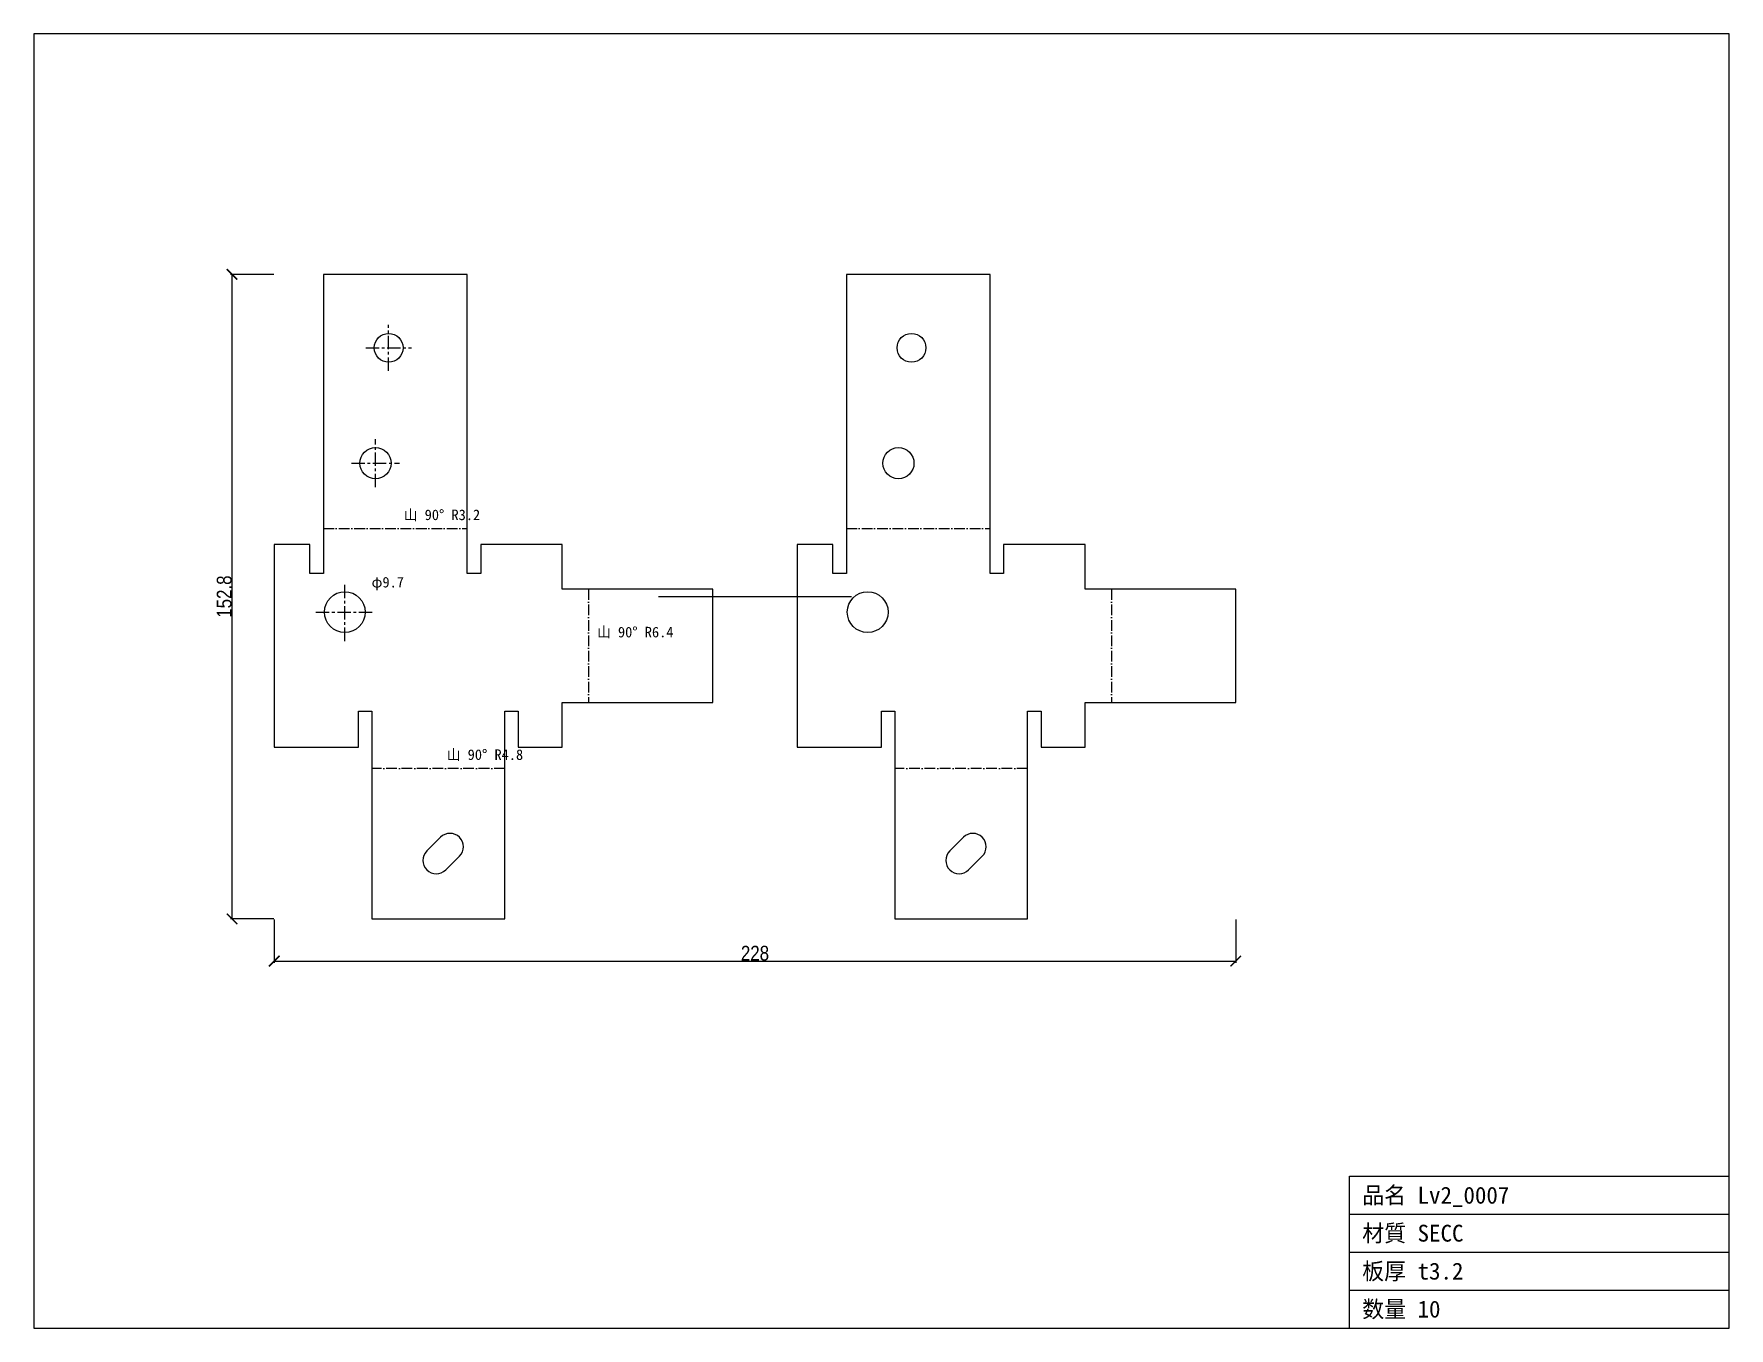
# Model space of a CAD drawing. Header units: millimetres. Extents: x -57 to 345, y -138 to 169.
import ezdxf

# ---------------------------------------------------------------- set-up
doc = ezdxf.new("R2010")
doc.units = ezdxf.units.MM
doc.linetypes.add('CENTER', pattern=[5.08, 3.175, -0.635, 0.635, -0.635])
doc.linetypes.add('DASHDOT', pattern=[3.556, 2.54, -0.508, 0, -0.508])
for name, color, linetype in [('ケガキ', 7, 'Continuous'), ('中心線', 7, 'Continuous'), ('図枠', 7, 'Continuous'), ('外形', 7, 'Continuous'), ('寸法', 7, 'Continuous'), ('文字', 7, 'Continuous'), ('曲げ線', 7, 'Continuous')]:
    doc.layers.add(name, color=color, linetype=linetype)
doc.styles.add('OpenSansCondensed-Light', font='OpenSansCondensed-Light.ttf')
doc.dimstyles.new('EZDXF', dxfattribs={"dimtxt": 0.25, "dimasz": 0.175, "dimexe": 0.375, "dimexo": 0.125, "dimgap": 0.1, "dimtad": 1, "dimlfac": 100, "dimzin": 12, "dimdsep": 46, "dimtxsty": 'OpenSansCondensed-Light', "dimblk": 'ARCHTICK', "dimcen": 2.5, "dimazin": 3, "dimtfac": 0.5, "dimtmove": 2, "dimatfit": 3})

# ---------------------------------------------------------------- blocks, each defined once
blk = doc.blocks.new('_ARCHTICK')
at = {"color": 0, "linetype": 'BYBLOCK', "const_width": 0.15}
blk.add_lwpolyline([(-0.5, -0.5), (0.5, 0.5)], dxfattribs=at)

msp = doc.modelspace()

# ---------------------------------------------------------------- linework, layer by layer
at = {"layer": 'ケガキ'}
msp.add_line((91.08, 35.68), (136.92, 35.68), dxfattribs=at)
at = {"layer": '中心線', "color": 1, "linetype": 'CENTER'}
for p, q in [((27.12, 89.23), (27.12, 100.08)), ((21.69, 94.66), (32.54, 94.66)), ((24.01, 61.62), (24.01, 73.01)), ((18.32, 67.31), (29.71, 67.31)), ((16.73, 25.16), (16.73, 38.85)), ((9.88, 32.01), (23.57, 32.01))]:
    msp.add_line(p, q, dxfattribs=at)
at = {"layer": '図枠'}
for p, q in [((344.99, 169.08), (-57, 169.08)), ((-57, 169.08), (-57, -137.72)), ((344.99, -137.72), (344.99, 169.08)), ((254.99, -137.72), (254.99, -101.72)), ((254.99, -101.72), (344.99, -101.72)), ((254.99, -110.72), (344.99, -110.72)), ((254.99, -119.72), (344.99, -119.72)), ((254.99, -128.72), (344.99, -128.72)), ((-57, -137.72), (344.99, -137.72))]:
    msp.add_line(p, q, dxfattribs=at)
at = {"layer": '外形'}
for p, q in [((45.75, 112.08), (11.67, 112.08)), ((11.67, 112.08), (11.67, 41.15)), ((45.75, 41.15), (45.75, 112.08)), ((169.74, 112.08), (135.66, 112.08)), ((135.66, 112.08), (135.66, 41.15)), ((169.74, 41.15), (169.74, 112.08)), ((8.47, 48.05), (0, 48.05)), ((0, 48.05), (0, 0)), ((8.47, 41.15), (8.47, 48.05)), ((68.26, 48.05), (48.95, 48.05)), ((48.95, 48.05), (48.95, 41.15)), ((68.26, 37.45), (68.26, 48.05)), ((132.46, 48.05), (124, 48.05)), ((124, 48.05), (124, 0)), ((132.46, 41.15), (132.46, 48.05)), ((192.26, 48.05), (172.94, 48.05)), ((172.94, 48.05), (172.94, 41.15)), ((192.26, 37.45), (192.26, 48.05)), ((11.67, 41.15), (8.47, 41.15)), ((48.95, 41.15), (45.75, 41.15)), ((135.66, 41.15), (132.46, 41.15)), ((172.94, 41.15), (169.74, 41.15)), ((104, 37.45), (68.26, 37.45)), ((104, 10.6), (104, 37.45)), ((227.99, 37.45), (192.26, 37.45)), ((227.99, 10.6), (227.99, 37.45)), ((19.97, 0), (19.97, 8.5)), ((19.97, 8.5), (23.17, 8.5)), ((23.17, 8.5), (23.17, -40.72)), ((54.66, -40.72), (54.66, 8.5)), ((54.66, 8.5), (57.86, 8.5)), ((57.86, 8.5), (57.86, 0)), ((68.26, 0), (68.26, 10.6)), ((68.26, 10.6), (104, 10.6)), ((143.97, 0), (143.97, 8.5)), ((143.97, 8.5), (147.17, 8.5)), ((147.17, 8.5), (147.17, -40.72)), ((178.65, -40.72), (178.65, 8.5)), ((178.65, 8.5), (181.85, 8.5)), ((181.85, 8.5), (181.85, 0)), ((192.26, 0), (192.26, 10.6)), ((192.26, 10.6), (227.99, 10.6)), ((0, 0), (19.97, 0)), ((57.86, 0), (68.26, 0)), ((124, 0), (143.97, 0)), ((181.85, 0), (192.26, 0)), ((36.18, -24.62), (39.43, -21.37)), ((160.17, -24.62), (163.43, -21.37)), ((43.91, -25.84), (40.65, -29.1)), ((167.9, -25.84), (164.65, -29.1)), ((23.17, -40.72), (54.66, -40.72)), ((147.17, -40.72), (178.65, -40.72))]:
    msp.add_line(p, q, dxfattribs=at)
for centre, radius in [((27.12, 94.66), 3.42), ((151.11, 94.66), 3.42), ((24.01, 67.31), 3.69), ((148.01, 67.31), 3.69), ((16.73, 32.01), 4.84), ((140.72, 32.01), 4.84)]:
    msp.add_circle(centre, radius, dxfattribs=at)
for centre, start, end in [((41.67, -23.61), -45, 135), ((165.66, -23.61), -45, 135), ((38.42, -26.86), 135, -45), ((162.41, -26.86), 135, -45)]:
    msp.add_arc(centre, 3.17, start, end, dxfattribs=at)
at = {"layer": '曲げ線', "color": 3, "linetype": 'DASHDOT'}
for p, q in [((11.67, 51.82), (45.75, 51.82)), ((135.66, 51.82), (169.74, 51.82)), ((74.55, 37.45), (74.55, 10.6)), ((198.54, 37.45), (198.54, 10.6)), ((54.66, -5.03), (23.17, -5.03)), ((178.65, -5.03), (147.17, -5.03))]:
    msp.add_line(p, q, dxfattribs=at)

# ---------------------------------------------------------------- texts
at = {"layer": '文字'}
for s, height, p in [('山 90° R3.2', 2.5, (30.71, 53.82)), ('φ9.7', 2.5, (23.07, 37.85)), ('山 90° R6.4', 2.5, (76.55, 26.02)), ('山 90° R4.8', 2.5, (40.91, -3.03)), ('品名 Lv2_0007', 4, (257.99, -108.22)), ('材質 SECC', 4, (257.99, -117.22)), ('板厚 t3.2', 4, (257.99, -126.22)), ('数量 10', 4, (257.99, -135.22))]:
    msp.add_text(s, height=height, dxfattribs=at).set_placement(p)

# ---------------------------------------------------------------- dimensions: what is measured, and where the dimension line sits
at = {"layer": '寸法'}
msp.add_linear_dim(base=(-10, -40.72), p1=(0, -40.72), p2=(0, 112.08), angle=90, dimstyle='EZDXF', override={"dimtxt": 3.5, "dimasz": 2.5, "dimdec": 1, "dimlfac": 1}, dxfattribs=at).render()
msp.add_linear_dim(base=(0, -50.72), p1=(0, -40.72), p2=(227.99, -40.72), dimstyle='EZDXF', override={"dimtxt": 3.5, "dimasz": 2.5, "dimdec": 1, "dimlfac": 1}, dxfattribs=at).render()

doc.saveas('drawing.dxf')
